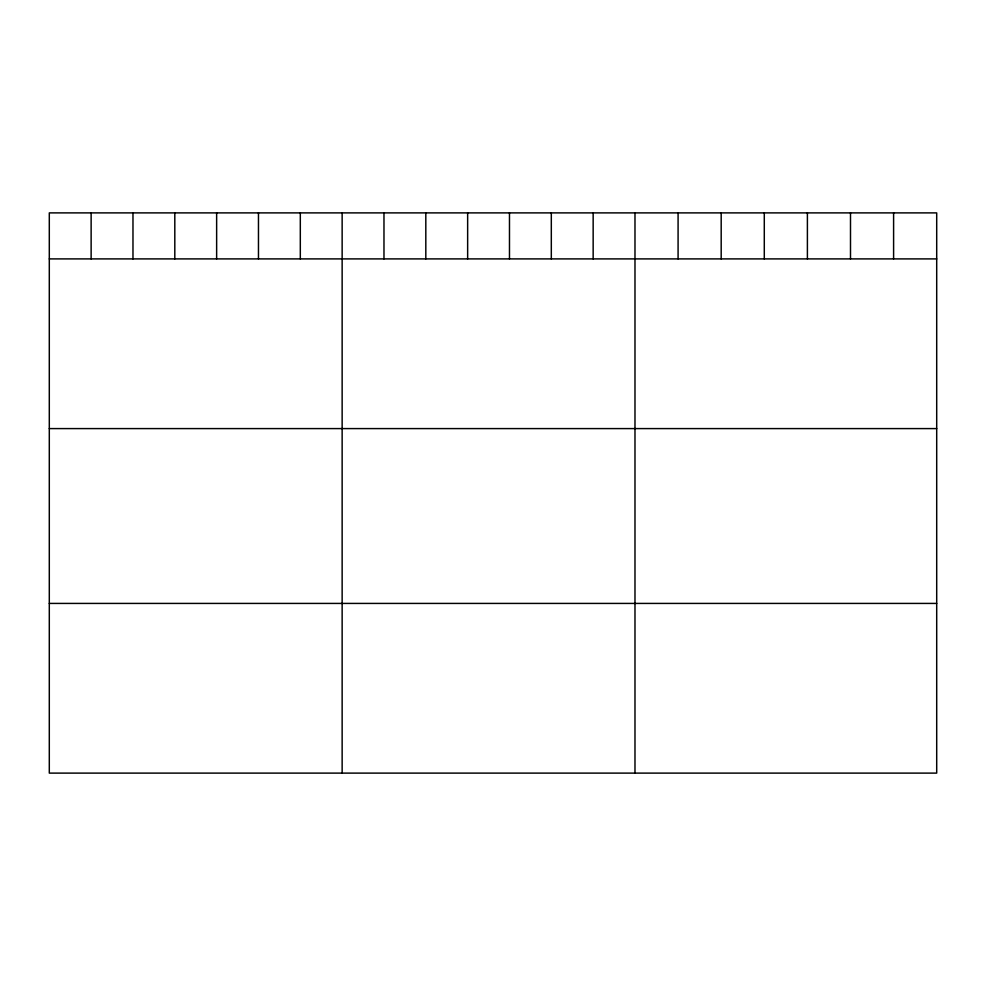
<?xml version="1.0" encoding="UTF-8"?>
<svg xmlns="http://www.w3.org/2000/svg" width="986" height="986" viewBox="0 0 986 986"><rect width="100%" height="100%" fill="white"/><g stroke="black" fill="none" stroke-linecap="round" stroke-linejoin="round"><path stroke-width="1.48" d="M936.7 258.899L936.7 773.11L49.3 773.11L49.3 212.89L936.7 212.89L936.7 258.899L49.3 258.899M49.3 428.59L936.7 428.59M49.3 603.42L936.7 603.42M893.599 212.89L893.599 258.899M850.499 212.89L850.499 258.899M807.398 212.89L807.398 258.899M764.286 212.89L764.286 258.899M721.185 212.89L721.185 258.899M678.085 212.89L678.085 258.899M634.984 212.89L634.984 773.11M593.153 212.89L593.153 258.899M551.31 212.89L551.31 258.899M509.479 212.89L509.479 258.899M467.647 212.89L467.647 258.899M425.816 212.89L425.816 258.899M383.973 212.89L383.973 258.899M342.142 212.89L342.142 773.11M300.311 212.89L300.311 258.899M258.468 212.89L258.468 258.899M216.637 212.89L216.637 258.899M174.805 212.89L174.805 258.899M132.974 212.89L132.974 258.899M91.131 212.89L91.131 258.899"/></g></svg>
